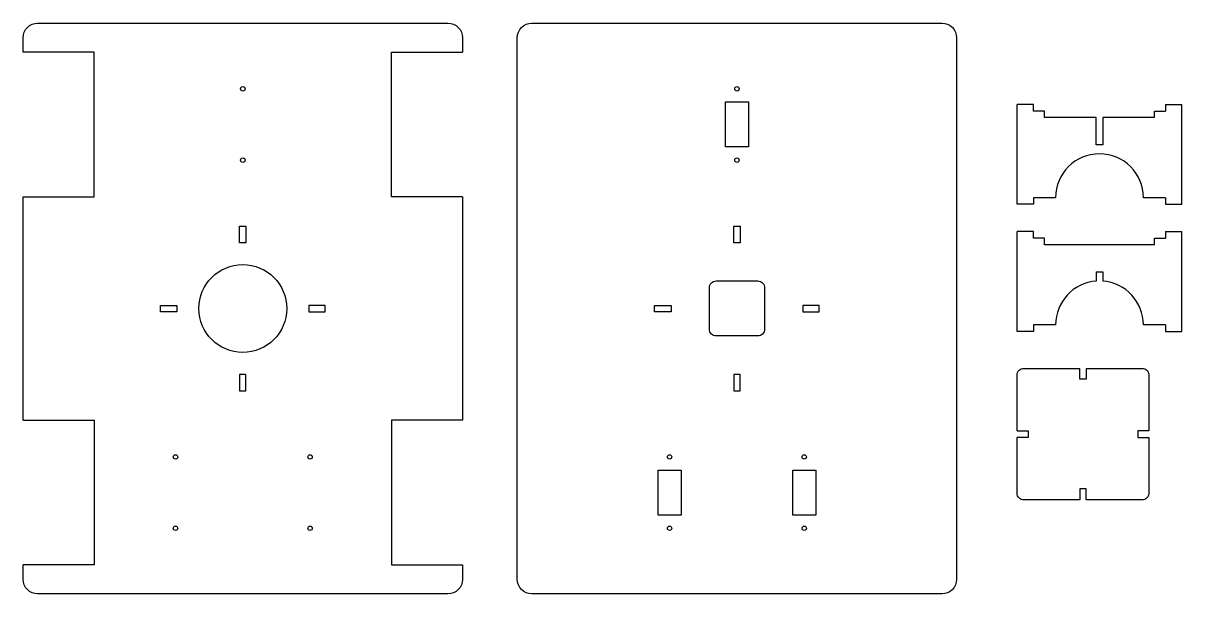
# Model space of a CAD drawing. Header units: millimetres. Extents: x 1260 to 2315, y 556 to 1076.
import ezdxf

# ---------------------------------------------------------------- set-up
doc = ezdxf.new("R2010")
doc.units = ezdxf.units.MM

msp = doc.modelspace()

# ---------------------------------------------------------------- linework, layer by layer
for p, q in [((1660.4, 1062.6), (1660.4, 1049.4)), ((1899.8, 963), (1899.8, 1004)), ((1899.8, 1004), (1920.8, 1004)), ((1920.8, 1004), (1920.8, 963)), ((1920.8, 963), (1899.8, 963)), ((1660.4, 917.6), (1660.4, 714)), ((2237.4, 849.1), (2237.4, 840.8)), ((2243.3, 849.1), (2243.3, 840.8)), ((1838.5, 627.6), (1838.5, 668.6)), ((1838.5, 668.6), (1859.5, 668.6)), ((1859.5, 668.6), (1859.5, 627.6)), ((1961.1, 627.6), (1961.1, 668.6)), ((1961.1, 668.6), (1982.1, 668.6)), ((1982.1, 668.6), (1982.1, 627.6)), ((1859.5, 627.6), (1838.5, 627.6)), ((1982.1, 627.6), (1961.1, 627.6))]:
    msp.add_line(p, q)
for points in [[(1260.4, 1062.6, -0.414214), (1273.6, 1075.8), (1647.2, 1075.8, -0.414214)], [(1647.2, 1075.8, -0.414214), (1660.4, 1062.6)], [(1710.3, 1062.6, -0.414214), (1723.5, 1075.8), (2097.1, 1075.8, -0.414214), (2110.3, 1062.6)], [(2110.3, 1062.6), (2110.3, 569, -0.414214), (2097.1, 555.8), (1723.5, 555.8, -0.414214), (1710.3, 569), (1710.3, 1062.6)], [(2165.4, 704.3), (2165.4, 755.2, -0.414214), (2171.5, 761.3), (2222.4, 761.3)], [(2228.3, 761.3), (2279.2, 761.3, -0.414214), (2285.3, 755.2), (2285.3, 704.3)], [(2222.4, 641.4), (2171.5, 641.4, -0.414214), (2165.4, 647.5), (2165.4, 698.4)], [(2285.3, 698.4), (2285.3, 647.5, -0.414214), (2279.2, 641.4), (2228.3, 641.4)], [(1660.4, 582.2), (1660.4, 569, -0.414214), (1647.2, 555.8), (1273.6, 555.8, -0.414214), (1260.4, 569), (1260.4, 582.2)]]:
    msp.add_lwpolyline(points, format="xyb")
for points in [[(1260.4, 1049.4), (1260.4, 1062.6)], [(1260.4, 917.6), (1325, 917.6), (1325, 1049.4), (1260.4, 1049.4)], [(1660.4, 917.6), (1595.8, 917.6), (1595.8, 1049.4), (1660.4, 1049.4)], [(2180.4, 916.8), (2180.4, 910.8), (2165.4, 910.8), (2165.4, 1001.8)], [(2180.4, 1001.8), (2165.4, 1001.8)], [(2180.4, 995.7), (2180.4, 1001.8)], [(2190.4, 989.8), (2190.4, 995.7), (2180.4, 995.7)], [(2290.4, 989.8), (2290.4, 995.7), (2300.4, 995.7)], [(2300.4, 916.8), (2300.4, 910.8), (2315.4, 910.8), (2315.4, 1001.8)], [(2300.4, 1001.8), (2315.4, 1001.8)], [(2300.4, 1001.8), (2300.4, 995.7)], [(2237.4, 989.8), (2190.4, 989.8)], [(2243.3, 989.8), (2243.3, 965), (2237.4, 965), (2237.4, 989.8)], [(2290.4, 989.8), (2243.3, 989.8)], [(1260.4, 714), (1260.4, 917.6)], [(2200.4, 916.8), (2180.4, 916.8)], [(2300.4, 916.8), (2280.4, 916.8)], [(2180.4, 800.9), (2180.4, 794.9), (2165.4, 794.9), (2165.4, 885.9)], [(2180.4, 885.9), (2165.4, 885.9)], [(2180.4, 879.8), (2180.4, 885.9)], [(2190.4, 873.9), (2190.4, 879.8), (2180.4, 879.8)], [(2290.4, 873.9), (2290.4, 879.8), (2300.4, 879.8)], [(2300.4, 800.9), (2300.4, 794.9), (2315.4, 794.9), (2315.4, 885.9)], [(2300.4, 885.9), (2315.4, 885.9)], [(2300.4, 885.9), (2300.4, 879.8)], [(2290.4, 873.9), (2190.4, 873.9)], [(2237.4, 849.1), (2243.3, 849.1)], [(2200.4, 800.9), (2180.4, 800.9)], [(2300.4, 800.9), (2280.4, 800.9)], [(2228.3, 761.3), (2228.3, 751.3), (2222.4, 751.3), (2222.4, 761.3)], [(1260.4, 714), (1325, 714), (1325, 582.2), (1260.4, 582.2)], [(1660.4, 714), (1595.8, 714), (1595.8, 582.2), (1660.4, 582.2)], [(2165.4, 704.3), (2175.4, 704.3), (2175.4, 698.4), (2165.4, 698.4)], [(2285.3, 704.3), (2275.3, 704.3), (2275.3, 698.4), (2285.3, 698.4)], [(2228.3, 641.4), (2228.3, 651.4), (2222.4, 651.4), (2222.4, 641.4)]]:
    msp.add_lwpolyline(points)
for points in [[(1457.5, 890.8), (1463.3, 890.8), (1463.3, 875.8), (1457.5, 875.8)], [(1907.4, 890.8), (1913.2, 890.8), (1913.2, 875.8), (1907.4, 875.8)], [(1385.4, 818.7), (1400.4, 818.7), (1400.4, 812.9), (1385.4, 812.9)], [(1535.4, 818.7), (1520.4, 818.7), (1520.4, 812.9), (1535.4, 812.9)], [(1835.3, 818.7), (1850.3, 818.7), (1850.3, 812.9), (1835.3, 812.9)], [(1985.3, 818.7), (1970.3, 818.7), (1970.3, 812.9), (1985.3, 812.9)], [(1457.5, 740.8), (1463.3, 740.8), (1463.3, 755.8), (1457.5, 755.8)], [(1907.4, 740.8), (1913.2, 740.8), (1913.2, 755.8), (1907.4, 755.8)]]:
    msp.add_lwpolyline(points, close=True)
msp.add_lwpolyline([(1891.4, 840.9), (1929.3, 840.9, -0.414214), (1935.4, 834.8), (1935.4, 796.9, -0.414214), (1929.3, 790.8), (1891.4, 790.8, -0.414214), (1885.3, 796.9), (1885.3, 834.8, -0.414214)], format="xyb", close=True)
for centre, radius in [((1460.4, 1016), 2), ((1910.3, 1016), 2), ((1460.4, 951), 2), ((1910.3, 951), 2), ((1460.4, 815.8), 40), ((1399.1, 680.6), 2), ((1521.7, 680.6), 2), ((1849, 680.6), 2), ((1971.6, 680.6), 2), ((1399.1, 615.6), 2), ((1521.7, 615.6), 2), ((1849, 615.6), 2), ((1971.6, 615.6), 2)]:
    msp.add_circle(centre, radius)
for centre, start, end in [((2240.4, 916.8), 0, 180), ((2240.4, 800.9), 94.2294, 180), ((2240.4, 800.9), 0, 85.7706)]:
    msp.add_arc(centre, 40, start, end)

doc.saveas('drawing.dxf')
